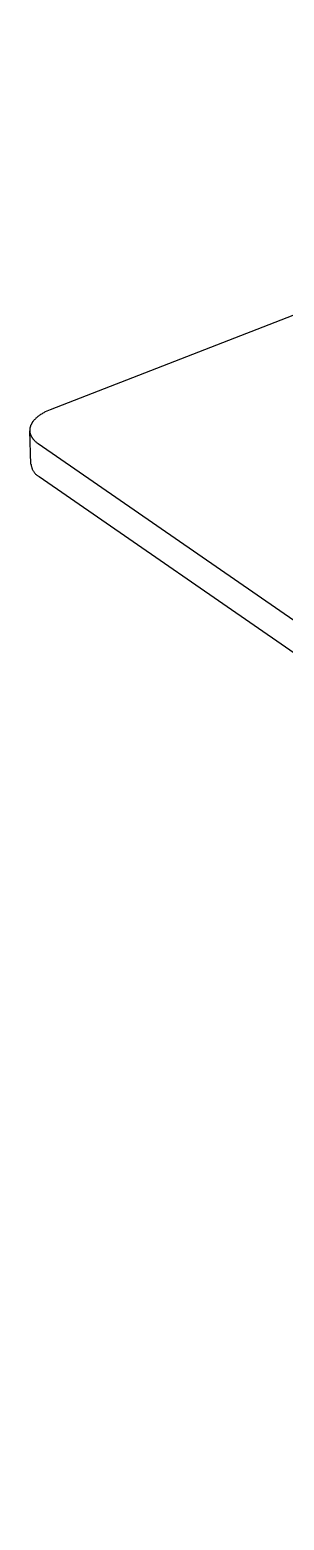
# Model space of a CAD drawing. Header units: millimetres. Extents: x -2542 to 6192, y -257 to 5845.
# Drawn here: x -258.2 to -216.7, y -5 to 237 of the extents above; entities that cross this region are included whole.
import ezdxf

# ---------------------------------------------------------------- set-up
doc = ezdxf.new("R2010")
doc.units = ezdxf.units.MM
doc.header["$MEASUREMENT"] = 0
doc.layers.add('Utwórz2D linie widoczne', color=7, linetype='Continuous', true_color=0x000000)

msp = doc.modelspace()

# ---------------------------------------------------------------- linework, layer by layer
at = {"layer": 'Utwórz2D linie widoczne'}
for p, q in [((-95.71, 237.03), (-254.81, 175.33)), ((-256.74, 174.29), (-256.84, 174.21)), ((-256.62, 174.37), (-256.74, 174.29)), ((-256.51, 174.45), (-256.62, 174.37)), ((-256.39, 174.53), (-256.51, 174.45)), ((-256.27, 174.61), (-256.39, 174.53)), ((-256.15, 174.68), (-256.27, 174.61)), ((-256.02, 174.76), (-256.15, 174.68)), ((-255.89, 174.83), (-256.02, 174.76)), ((-255.76, 174.9), (-255.89, 174.83)), ((-255.63, 174.96), (-255.76, 174.9)), ((-255.36, 175.09), (-255.63, 174.96)), ((-255.09, 175.21), (-255.36, 175.09)), ((-254.81, 175.33), (-255.09, 175.21)), ((-258.15, 172.14), (-258.16, 172.09)), ((-258.16, 172.09), (-258.16, 172.04)), ((-258.16, 172.04), (-258.16, 171.99)), ((-258.16, 171.99), (-258.16, 171.94)), ((-258.16, 171.94), (-258.16, 171.89)), ((-257.96, 166.49), (-258.16, 171.89)), ((-258.16, 171.89), (-258.15, 171.84)), ((-258.14, 172.24), (-258.15, 172.19)), ((-258.15, 172.19), (-258.15, 172.14)), ((-258.13, 172.29), (-258.14, 172.24)), ((-258.12, 172.39), (-258.13, 172.34)), ((-258.13, 172.34), (-258.13, 172.29)), ((-258.1, 172.44), (-258.12, 172.39)), ((-258.09, 172.49), (-258.1, 172.44)), ((-258.08, 172.54), (-258.09, 172.49)), ((-258.06, 172.59), (-258.08, 172.54)), ((-258.05, 172.64), (-258.06, 172.59)), ((-258.03, 172.69), (-258.05, 172.64)), ((-258.01, 172.74), (-258.03, 172.69)), ((-257.99, 172.79), (-258.01, 172.74)), ((-257.97, 172.84), (-257.99, 172.79)), ((-257.95, 172.89), (-257.97, 172.84)), ((-257.92, 172.94), (-257.95, 172.89)), ((-257.9, 172.99), (-257.92, 172.94)), ((-257.87, 173.04), (-257.9, 172.99)), ((-257.84, 173.09), (-257.87, 173.04)), ((-257.81, 173.14), (-257.84, 173.09)), ((-257.78, 173.19), (-257.81, 173.14)), ((-257.75, 173.24), (-257.78, 173.19)), ((-257.72, 173.29), (-257.75, 173.24)), ((-257.69, 173.34), (-257.72, 173.29)), ((-257.65, 173.39), (-257.69, 173.34)), ((-257.62, 173.43), (-257.65, 173.39)), ((-257.58, 173.48), (-257.62, 173.43)), ((-257.5, 173.58), (-257.58, 173.48)), ((-257.42, 173.67), (-257.5, 173.58)), ((-257.33, 173.76), (-257.42, 173.67)), ((-257.24, 173.85), (-257.33, 173.76)), ((-257.15, 173.94), (-257.24, 173.85)), ((-257.05, 174.03), (-257.15, 173.94)), ((-256.95, 174.12), (-257.05, 174.03)), ((-256.84, 174.21), (-256.95, 174.12)), ((-258.15, 171.84), (-258.15, 171.79)), ((-258.15, 171.79), (-258.14, 171.74)), ((-258.14, 171.74), (-258.14, 171.69)), ((-258.14, 171.69), (-258.13, 171.64)), ((-258.13, 171.64), (-258.12, 171.59)), ((-258.12, 171.59), (-258.11, 171.54)), ((-258.11, 171.54), (-258.1, 171.49)), ((-258.1, 171.49), (-258.09, 171.45)), ((-258.09, 171.45), (-258.07, 171.4)), ((-258.07, 171.4), (-258.06, 171.35)), ((-258.06, 171.35), (-258.04, 171.3)), ((-258.04, 171.3), (-258.02, 171.26)), ((-258.02, 171.26), (-258, 171.21)), ((-258, 171.21), (-257.98, 171.16)), ((-257.98, 171.16), (-257.96, 171.12)), ((-257.96, 171.12), (-257.94, 171.07)), ((-257.94, 171.07), (-257.92, 171.02)), ((-257.92, 171.02), (-257.89, 170.98)), ((-257.89, 170.98), (-257.87, 170.93)), ((-257.87, 170.93), (-257.84, 170.89)), ((-257.84, 170.89), (-257.81, 170.84)), ((-257.81, 170.84), (-257.79, 170.8)), ((-257.79, 170.8), (-257.76, 170.76)), ((-257.76, 170.76), (-257.73, 170.71)), ((-257.73, 170.71), (-257.69, 170.67)), ((-257.69, 170.67), (-257.66, 170.63)), ((-257.66, 170.63), (-257.63, 170.58)), ((-257.63, 170.58), (-257.59, 170.54)), ((-257.59, 170.54), (-257.56, 170.5)), ((-257.56, 170.5), (-257.49, 170.42)), ((-257.49, 170.42), (-257.41, 170.34)), ((-257.41, 170.34), (-257.33, 170.26)), ((-257.33, 170.26), (-257.25, 170.18)), ((-257.25, 170.18), (-257.16, 170.11)), ((-257.16, 170.11), (-257.07, 170.04)), ((-257.07, 170.04), (-256.98, 169.96)), ((-256.98, 169.96), (-256.89, 169.89)), ((-256.89, 169.89), (-256.79, 169.83)), ((-256.79, 169.83), (-11.41, 0.61)), ((-257.96, 166.49), (-257.95, 166.4)), ((-257.95, 166.4), (-257.93, 166.3)), ((-257.93, 166.3), (-257.92, 166.21)), ((-257.92, 166.21), (-257.89, 166.11)), ((-257.89, 166.11), (-257.87, 166.02)), ((-257.87, 166.02), (-257.84, 165.93)), ((-257.84, 165.93), (-257.81, 165.84)), ((-257.81, 165.84), (-257.77, 165.75)), ((-257.77, 165.75), (-257.74, 165.66)), ((-257.74, 165.66), (-257.7, 165.58)), ((-257.7, 165.58), (-257.65, 165.49)), ((-257.65, 165.49), (-257.61, 165.41)), ((-257.61, 165.41), (-257.56, 165.33)), ((-257.56, 165.33), (-257.5, 165.25)), ((-257.5, 165.25), (-257.45, 165.17)), ((-257.45, 165.17), (-257.39, 165.09)), ((-257.39, 165.09), (-257.33, 165.02)), ((-257.33, 165.02), (-257.27, 164.95)), ((-257.27, 164.95), (-257.2, 164.88)), ((-257.2, 164.88), (-257.13, 164.81)), ((-257.13, 164.81), (-257.06, 164.74)), ((-257.06, 164.74), (-256.99, 164.68)), ((-256.99, 164.68), (-256.92, 164.62)), ((-256.92, 164.62), (-256.84, 164.56)), ((-256.84, 164.56), (-256.76, 164.51)), ((-256.76, 164.51), (-256.68, 164.46)), ((-256.68, 164.46), (-256.6, 164.41)), ((-11.3, -5.03), (-256.6, 164.41))]:
    msp.add_line(p, q, dxfattribs=at)

doc.saveas('drawing.dxf')
